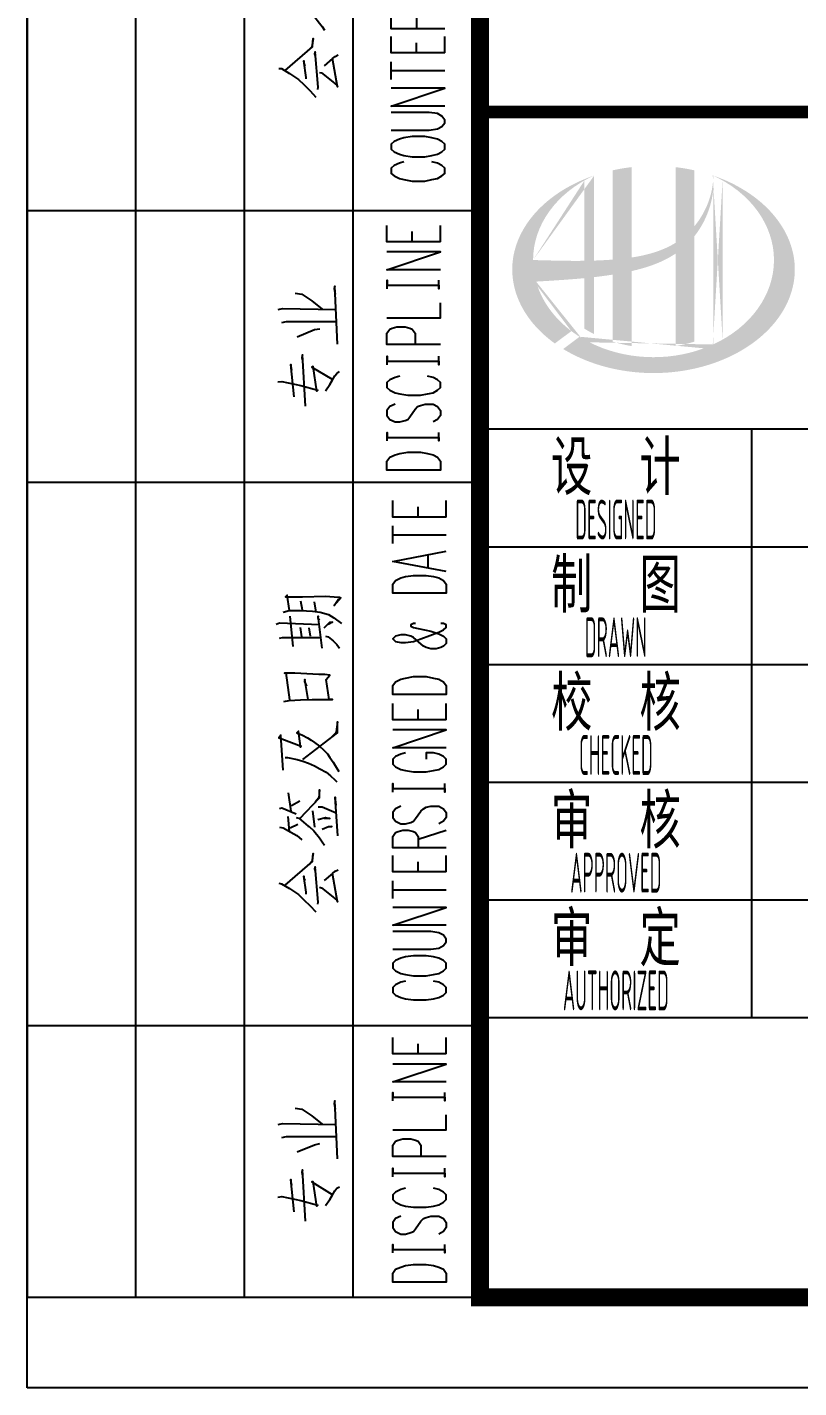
# Model space of a CAD drawing. Extents: x 6128144 to 12201635, y -1670122 to -706096.
# Drawn here: x 6128144 to 6130274, y -753270 to -749514 of the extents above; entities that cross this region are included whole.
import ezdxf
from ezdxf.enums import TextEntityAlignment as Align

# ---------------------------------------------------------------- set-up
doc = ezdxf.new("R2010")
doc.units = 0
doc.header["$LTSCALE"] = 1000
doc.header["$MEASUREMENT"] = 0
doc.layers.get('0').update_dxf_attribs({"linetype": 'CONTINUOUS'})
doc.layers.add('图框', color=7, linetype='CONTINUOUS')
doc.styles.add('sceie', font='sceie.shx', dxfattribs={"bigfont": 'sceic.shx'})

# ---------------------------------------------------------------- blocks, each defined once
blk = doc.blocks.new('A$C04D97144')
for p, q in [((6, 0), (6, 180)), ((12, 0), (12, 180)), ((18, 0), (18, 180)), ((0, 60), (25, 60)), ((0, 45), (25, 45)), ((0, 15), (25, 15))]:
    blk.add_line(p, q)
blk.add_lwpolyline([(0, 180), (0, 0), (25, 0), (25, 180)], close=True)
for points in [[(14.847, 71.481), (14.988, 71.465), (15.506, 71.01), (15.569, 70.978), (15.821, 70.743), (16.135, 70.35), (16.276, 70.161), (16.417, 69.957)], [(23.047, 70.036), (20.093, 70.036), (20.093, 70.664), (20.251, 70.884), (20.392, 70.947), (20.643, 71.025), (20.942, 71.025), (21.256, 70.947), (21.35, 70.884), (21.492, 70.664), (21.492, 70.036)], [(14.234, 67.742), (15.758, 69.046), (15.758, 69.077), (15.789, 69.502), (15.711, 69.046), (15.569, 68.873)], [(23.047, 68.7), (20.093, 68.7), (20.093, 69.612)], [(21.492, 68.7), (21.492, 69.266)], [(23.047, 68.7), (23.047, 69.612)], [(16.04, 66.69), (16.072, 66.815), (15.899, 68.763), (15.868, 68.653), (15.899, 68.543)], [(16.135, 67.632), (16.245, 67.601), (16.779, 67.177), (17.093, 66.925), (17.124, 66.831), (16.857, 68.402), (16.386, 67.994)], [(16.857, 68.402), (16.999, 68.512), (17.172, 68.59)], [(13.888, 67.852), (14.03, 67.836), (14.485, 67.569), (14.972, 67.239), (15.271, 66.957), (15.616, 66.611), (15.93, 66.265)], [(15.396, 67.271), (15.396, 67.287), (15.396, 67.349), (15.271, 68.261), (15.271, 68.135), (15.334, 67.994)], [(20.093, 67.239), (20.093, 68.213)], [(20.093, 67.726), (23.047, 67.726)], [(23.047, 65.763), (20.093, 65.763), (23.047, 66.752), (20.093, 66.752)], [(20.093, 64.443), (22.199, 64.443), (22.654, 64.506), (22.89, 64.647), (23.047, 64.852), (23.047, 64.993), (22.89, 65.213), (22.654, 65.354), (22.199, 65.417), (20.093, 65.417)], [(20.093, 63.391), (20.251, 63.249), (20.549, 63.108), (20.8, 63.045), (21.256, 62.966), (21.947, 62.966), (22.34, 63.045), (22.654, 63.108), (22.89, 63.249), (23.047, 63.391), (23.047, 63.673), (22.89, 63.815), (22.654, 63.94), (22.34, 64.019), (21.947, 64.082), (21.256, 64.082), (20.8, 64.019), (20.549, 63.94), (20.251, 63.815), (20.093, 63.673), (20.093, 63.391), (20.093, 63.391)], [(20.8, 62.684), (20.549, 62.621), (20.251, 62.479), (20.093, 62.338), (20.093, 62.055), (20.251, 61.914), (20.549, 61.773), (20.8, 61.71), (21.256, 61.631), (21.947, 61.631), (22.34, 61.71), (22.654, 61.773), (22.89, 61.914), (23.047, 62.055), (23.047, 62.338), (22.89, 62.479), (22.654, 62.621), (22.34, 62.684)], [(22.811, 58.269), (19.858, 58.269), (19.858, 59.181)], [(21.256, 58.269), (21.256, 58.835)], [(22.811, 58.269), (22.811, 59.181)], [(22.811, 56.73), (19.858, 56.73), (22.811, 57.72), (19.858, 57.72)], [(17.124, 52.63), (16.983, 55.834), (16.952, 55.693), (16.999, 55.379)], [(19.874, 55.677), (19.874, 56.149), (19.874, 55.882), (22.717, 55.882), (22.717, 55.677), (22.717, 56.149)], [(14.799, 55.442), (15.161, 55.379), (15.711, 55.017), (16.276, 54.562)], [(19.858, 54.075), (22.811, 54.075), (22.811, 54.908)], [(13.857, 54.53), (14.092, 54.593), (17.03, 54.53)], [(14.061, 53.824), (14.312, 53.871), (17.062, 53.871)], [(14.909, 53.022), (15.852, 53.431), (16.15, 53.478)], [(22.811, 52.598), (19.858, 52.598), (19.858, 53.227), (20.015, 53.447), (20.156, 53.509), (20.408, 53.588), (20.863, 53.588), (21.115, 53.509), (21.256, 53.447), (21.413, 53.227), (21.413, 52.598)], [(15.365, 49.205), (15.192, 52.033), (15.161, 51.891), (15.192, 51.718)], [(19.874, 51.483), (19.874, 51.954), (19.874, 51.687), (22.717, 51.687), (22.717, 51.483), (22.717, 51.954)], [(13.841, 50.54), (14.061, 50.556), (15.114, 50.336), (16.04, 50.085), (15.993, 50.022), (15.789, 51.389), (15.711, 51.357), (16.842, 50.682)], [(14.737, 49.708), (14.548, 51.499), (14.548, 51.389), (14.595, 51.184)], [(16.465, 50.053), (16.7, 50.399), (16.842, 50.619), (16.983, 50.87), (17.093, 51.012), (17.234, 51.106)], [(20.565, 50.854), (20.313, 50.776), (20.015, 50.65), (19.858, 50.509), (19.858, 50.226), (20.015, 50.085), (20.313, 49.943), (20.565, 49.88), (21.02, 49.802), (21.712, 49.802), (22.104, 49.88), (22.418, 49.943), (22.654, 50.085), (22.811, 50.226), (22.811, 50.509), (22.654, 50.65), (22.418, 50.776), (22.104, 50.854)], [(20.313, 49.315), (20.015, 49.174), (19.858, 48.969), (19.858, 48.687), (20.015, 48.467), (20.313, 48.341), (20.565, 48.341), (20.863, 48.404), (21.02, 48.467), (21.115, 48.608), (21.413, 49.032), (21.554, 49.174), (21.712, 49.236), (21.963, 49.315), (22.418, 49.315), (22.654, 49.174), (22.811, 48.969), (22.811, 48.687), (22.654, 48.467), (22.418, 48.341)], [(19.874, 47.288), (19.874, 47.744), (19.874, 47.477), (22.717, 47.477), (22.717, 47.288), (22.717, 47.744)], [(22.811, 45.67), (19.858, 45.67), (19.858, 46.157), (20.015, 46.377), (20.313, 46.519), (20.565, 46.581), (21.02, 46.66), (21.712, 46.66), (22.104, 46.581), (22.418, 46.519), (22.654, 46.377), (22.811, 46.157), (22.811, 45.67), (22.811, 45.67)], [(23.125, 43.078), (20.188, 43.078), (20.188, 43.989)], [(21.586, 43.078), (21.586, 43.644)], [(23.125, 43.078), (23.125, 43.989)], [(20.188, 41.617), (20.188, 42.591)], [(20.188, 42.104), (23.125, 42.104)], [(23.125, 40.078), (20.188, 40.628), (23.125, 41.193)], [(22.136, 40.282), (22.136, 40.973)], [(23.125, 38.884), (20.188, 38.884), (20.188, 39.371), (20.329, 39.575), (20.628, 39.716), (20.879, 39.795), (21.335, 39.858), (22.026, 39.858), (22.434, 39.795), (22.733, 39.716), (22.984, 39.575), (23.125, 39.371), (23.125, 38.884), (23.125, 38.884)], [(14.485, 37.91), (14.344, 38.758), (14.265, 38.68), (15.129, 38.68), (15.192, 38.68), (16.465, 38.711), (16.952, 38.68), (17.234, 38.648), (17.313, 38.617), (16.952, 38.193), (17.203, 38.585)], [(15.192, 37.941), (15.114, 38.428)], [(15.93, 37.878), (15.93, 37.941), (15.852, 38.397)], [(14.14, 37.831), (14.454, 37.91), (15.082, 37.91), (15.758, 37.878), (16.182, 37.831), (16.637, 37.69), (16.92, 37.517), (17.344, 37.203)], [(14.689, 35.93), (14.517, 37.596)], [(16.292, 35.836), (16.072, 37.596), (16.04, 37.517), (16.135, 37.407)], [(13.747, 37.172), (13.92, 37.234), (16.135, 37.14)], [(15.161, 36.465), (15.082, 36.983)], [(15.648, 36.496), (15.569, 36.952)], [(16.386, 36.952), (16.716, 37.266), (16.857, 37.266), (16.606, 37.14)], [(21.429, 37.203), (21.335, 37.203), (21.177, 37.124), (21.177, 37.062), (21.335, 36.983), (21.586, 36.92), (22.277, 36.779), (22.733, 36.637), (22.984, 36.496), (23.125, 36.355), (23.125, 36.088), (22.984, 35.946), (22.827, 35.868), (22.576, 35.805), (22.277, 35.805), (22.026, 35.868), (21.884, 35.946), (21.335, 36.433), (21.177, 36.496), (20.879, 36.575), (20.628, 36.575), (20.329, 36.496), (20.188, 36.355), (20.329, 36.213), (20.628, 36.15), (20.879, 36.15), (21.335, 36.213), (21.727, 36.355), (22.733, 36.716), (22.984, 36.857), (23.125, 36.983), (23.125, 37.124), (22.984, 37.203), (22.827, 37.203)], [(13.92, 36.386), (14.092, 36.433), (16.213, 36.433)], [(16.465, 36.496), (16.606, 36.465), (16.889, 36.245), (17.093, 36.04), (17.234, 35.836)], [(14.171, 32.899), (14.454, 32.946), (15.082, 32.977), (15.726, 33.008), (15.821, 33.008), (16.276, 33.008), (16.857, 33.008), (16.669, 33.008), (16.496, 34.108), (16.7, 34.344), (16.433, 34.391), (16.103, 34.391), (15.443, 34.422), (14.768, 34.454), (14.202, 34.454), (14.281, 34.485), (14.485, 32.977)], [(15.506, 33.008), (15.334, 34.108), (15.302, 33.998), (15.412, 33.747)], [(23.125, 33.276), (20.188, 33.276), (20.188, 33.778), (20.329, 33.982), (20.628, 34.124), (20.879, 34.187), (21.335, 34.265), (22.026, 34.265), (22.434, 34.187), (22.733, 34.124), (22.984, 33.982), (23.125, 33.778), (23.125, 33.276), (23.125, 33.276)], [(23.125, 31.877), (20.188, 31.877), (20.188, 32.789)], [(21.586, 31.877), (21.586, 32.443)], [(23.125, 31.877), (23.125, 32.789)], [(15.224, 29.694), (17.124, 31.17), (17.124, 31.767), (17.062, 31.218), (17.03, 31.17), (16.81, 30.935)], [(14.14, 29.097), (13.998, 31.029), (13.888, 30.888), (14.061, 30.825), (14.595, 30.621), (15.129, 30.432), (15.082, 30.369), (15.082, 30.432), (14.972, 31.249), (14.878, 31.17), (15.192, 31.029), (15.475, 30.888), (15.679, 30.762), (15.852, 30.621), (16.135, 30.432), (16.355, 30.228), (16.575, 30.008), (16.716, 29.804), (16.889, 29.552), (17.062, 29.27), (17.203, 29.034)], [(23.125, 30.338), (20.188, 30.338), (23.125, 31.328), (20.188, 31.328)], [(20.879, 30.055), (20.628, 29.992), (20.329, 29.851), (20.188, 29.709), (20.188, 29.427), (20.329, 29.285), (20.628, 29.144), (20.879, 29.081), (21.335, 29.018), (22.026, 29.018), (22.434, 29.081), (22.733, 29.144), (22.984, 29.285), (23.125, 29.427), (23.125, 29.709), (22.984, 29.851), (22.733, 29.992), (22.434, 30.055), (22.026, 30.055), (22.026, 29.709)], [(14.234, 29.804), (14.375, 29.804), (14.909, 29.694), (15.224, 29.6), (15.538, 29.49), (15.868, 29.348), (16.15, 29.175), (16.496, 28.987), (16.747, 28.783), (16.983, 28.563), (17.093, 28.453)], [(14.564, 26.835), (14.422, 27.856)], [(15.051, 26.426), (16.135, 27.573), (16.135, 28.013), (16.103, 27.573), (15.899, 27.337)], [(20.188, 27.887), (20.188, 28.358), (20.188, 28.091), (23.047, 28.091), (23.047, 27.887), (23.047, 28.358)], [(14.595, 27.149), (15.051, 27.4)], [(16.072, 27.086), (16.276, 27.086), (17.062, 26.74)], [(17.14, 25.468), (16.999, 27.62), (16.999, 27.479), (17.03, 27.165)], [(20.628, 27.117), (20.329, 26.976), (20.188, 26.772), (20.188, 26.489), (20.329, 26.285), (20.628, 26.143), (20.879, 26.143), (21.177, 26.206), (21.335, 26.285), (21.429, 26.426), (21.727, 26.835), (21.884, 26.976), (22.026, 27.055), (22.277, 27.117), (22.733, 27.117), (22.984, 26.976), (23.125, 26.772), (23.125, 26.489), (22.984, 26.285), (22.733, 26.143)], [(13.92, 26.992), (14.061, 27.023), (14.847, 26.693)], [(14.485, 25.719), (14.407, 26.552)], [(14.847, 26.489), (14.988, 26.458), (15.506, 26.002), (15.569, 25.986), (15.821, 25.751), (16.135, 25.358), (16.276, 25.154), (16.417, 24.965)], [(15.758, 26.85), (15.868, 25.955)], [(16.04, 26.379), (16.465, 26.489), (16.7, 26.426), (16.386, 26.426)], [(13.92, 25.955), (14.124, 25.924), (14.548, 25.688), (14.878, 25.499), (15.161, 25.264)], [(14.517, 25.924), (14.941, 26.128)], [(16.276, 25.845), (16.637, 25.986), (16.81, 25.986), (16.575, 25.955)], [(23.125, 24.808), (20.188, 24.808), (20.188, 25.437), (20.329, 25.656), (20.486, 25.719), (20.738, 25.798), (21.036, 25.798), (21.335, 25.719), (21.429, 25.656), (21.586, 25.437), (21.586, 24.808)], [(21.586, 25.295), (23.125, 25.798)], [(14.234, 22.75), (15.758, 24.054), (15.758, 24.085), (15.789, 24.51), (15.711, 24.054), (15.569, 23.881)], [(23.125, 23.489), (20.188, 23.489), (20.188, 24.384)], [(23.125, 23.489), (23.125, 24.384)], [(16.04, 21.698), (16.072, 21.808), (15.899, 23.771), (15.868, 23.661), (15.899, 23.536)], [(16.135, 22.64), (16.245, 22.609), (16.779, 22.185), (17.093, 21.933), (17.124, 21.839), (16.857, 23.394), (16.386, 23.002)], [(16.857, 23.394), (16.999, 23.52), (17.172, 23.599)], [(21.586, 23.489), (21.586, 24.038)], [(13.888, 22.86), (14.03, 22.829), (14.485, 22.577), (14.972, 22.232), (15.271, 21.949), (15.616, 21.619), (15.93, 21.274)], [(15.396, 22.263), (15.396, 22.295), (15.396, 22.357), (15.271, 23.253), (15.271, 23.143), (15.334, 23.002)], [(20.188, 22.012), (20.188, 22.986)], [(20.188, 22.499), (23.125, 22.499)], [(23.125, 20.535), (20.188, 20.535), (23.125, 21.525), (20.188, 21.525)], [(20.188, 19.216), (22.277, 19.216), (22.733, 19.278), (22.984, 19.42), (23.125, 19.624), (23.125, 19.765), (22.984, 19.985), (22.733, 20.127), (22.277, 20.19), (20.188, 20.19)], [(20.188, 18.163), (20.329, 18.022), (20.628, 17.88), (20.879, 17.817), (21.335, 17.739), (22.026, 17.739), (22.434, 17.817), (22.733, 17.88), (22.984, 18.022), (23.125, 18.163), (23.125, 18.446), (22.984, 18.587), (22.733, 18.729), (22.434, 18.791), (22.026, 18.854), (21.335, 18.854), (20.879, 18.791), (20.628, 18.729), (20.329, 18.587), (20.188, 18.446), (20.188, 18.163), (20.188, 18.163)], [(20.879, 17.456), (20.628, 17.393), (20.329, 17.252), (20.188, 17.11), (20.188, 16.828), (20.329, 16.686), (20.628, 16.545), (20.879, 16.482), (21.335, 16.419), (22.026, 16.419), (22.434, 16.482), (22.733, 16.545), (22.984, 16.686), (23.125, 16.828), (23.125, 17.11), (22.984, 17.252), (22.733, 17.393), (22.434, 17.456)], [(23.125, 13.434), (20.188, 13.434), (20.188, 14.346)], [(23.125, 13.434), (23.125, 14.346)], [(21.586, 13.434), (21.586, 14)], [(23.125, 11.895), (20.188, 11.895), (23.125, 12.869), (20.188, 12.869)], [(20.188, 10.842), (20.188, 11.314), (20.188, 11.047), (23.047, 11.047), (23.047, 10.842), (23.047, 11.314)], [(17.124, 7.638), (16.983, 10.842), (16.952, 10.701), (16.999, 10.387)], [(14.799, 10.434), (15.161, 10.387), (15.711, 10.01), (16.276, 9.554)], [(20.188, 9.24), (23.125, 9.24), (23.125, 10.073)], [(13.857, 9.539), (14.092, 9.586), (17.03, 9.539)], [(14.061, 8.816), (14.312, 8.879), (17.062, 8.879)], [(14.909, 8.03), (15.852, 8.423), (16.15, 8.486)], [(23.125, 7.763), (20.188, 7.763), (20.188, 8.392), (20.329, 8.612), (20.486, 8.674), (20.738, 8.753), (21.177, 8.753), (21.429, 8.674), (21.586, 8.612), (21.727, 8.392), (21.727, 7.763)], [(15.365, 4.197), (15.192, 7.041), (15.161, 6.899), (15.192, 6.727)], [(20.188, 6.648), (20.188, 7.119), (20.188, 6.852), (23.047, 6.852), (23.047, 6.648), (23.047, 7.119)], [(13.841, 5.533), (14.061, 5.564), (15.114, 5.344), (16.04, 5.077), (15.993, 5.03), (15.789, 6.381), (15.711, 6.365), (16.842, 5.674)], [(14.737, 4.716), (14.548, 6.507), (14.548, 6.381), (14.595, 6.192)], [(16.465, 5.061), (16.7, 5.391), (16.842, 5.627), (16.983, 5.878), (17.093, 6.02), (17.234, 6.098)], [(20.879, 6.02), (20.628, 5.941), (20.329, 5.8), (20.188, 5.658), (20.188, 5.391), (20.329, 5.25), (20.628, 5.108), (20.879, 5.03), (21.335, 4.967), (22.026, 4.967), (22.434, 5.03), (22.733, 5.108), (22.984, 5.25), (23.125, 5.391), (23.125, 5.658), (22.984, 5.8), (22.733, 5.941), (22.434, 6.02)], [(20.628, 4.48), (20.329, 4.339), (20.188, 4.119), (20.188, 3.852), (20.329, 3.632), (20.628, 3.49), (20.879, 3.49), (21.177, 3.569), (21.335, 3.632), (21.429, 3.773), (21.727, 4.197), (21.884, 4.339), (22.026, 4.402), (22.277, 4.48), (22.733, 4.48), (22.984, 4.339), (23.125, 4.119), (23.125, 3.852), (22.984, 3.632), (22.733, 3.49)], [(20.188, 2.454), (20.188, 2.909), (20.188, 2.642), (23.047, 2.642), (23.047, 2.454), (23.047, 2.909)], [(23.125, 0.835), (20.188, 0.835), (20.188, 1.322), (20.329, 1.542), (20.628, 1.668), (20.879, 1.747), (21.335, 1.809), (22.026, 1.809), (22.434, 1.747), (22.733, 1.668), (22.984, 1.542), (23.125, 1.322), (23.125, 0.835), (23.125, 0.835)]]:
    blk.add_lwpolyline(points)
blk = doc.blocks.new('A$C1BD43FEB')
blk.add_blockref('A$C04D97144', (0, 0))
blk = doc.blocks.new('GXED01100007000C')
blk.add_blockref('A$C1BD43FEB', (-25, 0))

msp = doc.modelspace()

# ---------------------------------------------------------------- hatches: boundary and pattern name
h = msp.add_hatch(color=256)
edge = h.paths.add_edge_path()
edge.add_spline(control_points=[(6129812.4, -750187.1), (6129815.4, -750186.4), (6129818.5, -750185.7), (6129843, -750179.8), (6129864.3, -750173.3), (6129901.8, -750157.7), (6129918.3, -750149.2), (6129933.7, -750138.9)], knot_values=[61.629012, 61.629012, 61.629012, 61.629012, 63.330431, 63.330431, 75.353634, 75.353634, 85.398649, 85.398649, 85.398649, 85.398649], degree=3, periodic=0)
edge.add_line((6129933.7, -750138.9), (6129933.7, -750394))
edge.add_spline(control_points=[(6129933.7, -750394), (6129942.3, -750392.7), (6129950.8, -750391), (6129968.2, -750387), (6129977, -750384.6), (6129985.7, -750381.8)], knot_values=[4.908456, 4.908456, 4.908456, 4.908456, 4.992821, 4.992821, 5.083034, 5.083034, 5.083034, 5.083034], degree=3, periodic=0)
edge.add_line((6129985.7, -750381.8), (6129985.7, -750091.1))
edge.add_spline(control_points=[(6129985.7, -750091.1), (6129990, -750085.6), (6129994.1, -750080), (6130007.2, -750060.1), (6130015, -750045.2), (6130029.6, -750008.8), (6130035.2, -749986.9), (6130037.6, -749964.2), (6130037.6, -749963.6), (6130037.7, -749962.9)], knot_values=[97.991744, 97.991744, 97.991744, 97.991744, 101.64219, 101.64219, 110.337975, 110.337975, 121.934322, 121.934322, 122.270691, 122.270691, 122.270691, 122.270691], degree=3, periodic=0)
edge.add_line((6130037.7, -749962.9), (6130037.7, -749927.7))
edge.add_spline(control_points=[(6130037.7, -749927.7), (6130037.7, -749931.6), (6130037.5, -749935.4), (6130037.2, -749939.2)], knot_values=[126.194075, 126.194075, 126.194075, 126.194075, 128.396762, 128.396762, 128.396762, 128.396762], degree=3, periodic=0)
edge.add_spline(control_points=[(6130037.2, -749939.2), (6130037, -749942.3), (6130036.7, -749945.4), (6130036.3, -749948.5)], knot_values=[124.417049, 124.417049, 124.417049, 124.417049, 126.194075, 126.194075, 126.194075, 126.194075], degree=3, periodic=0)
edge.add_spline(control_points=[(6130036.3, -749948.5), (6130035.7, -749953.1), (6130035, -749957.7), (6130034.1, -749962.2)], knot_values=[121.80529, 121.80529, 121.80529, 121.80529, 124.417049, 124.417049, 124.417049, 124.417049], degree=3, periodic=0)
edge.add_spline(control_points=[(6130034.1, -749962.2), (6130032.9, -749968.3), (6130031.4, -749974.4), (6130029.7, -749980.4)], knot_values=[118.31574, 118.31574, 118.31574, 118.31574, 121.80529, 121.80529, 121.80529, 121.80529], degree=3, periodic=0)
edge.add_spline(control_points=[(6130029.7, -749980.4), (6130027.9, -749986.4), (6130025.9, -749992.4), (6130023.6, -749998.4)], knot_values=[114.795988, 114.795988, 114.795988, 114.795988, 118.31574, 118.31574, 118.31574, 118.31574], degree=3, periodic=0)
edge.add_spline(control_points=[(6130023.6, -749998.4), (6130021.4, -750004.2), (6130018.9, -750010), (6130016.2, -750015.6)], knot_values=[111.329641, 111.329641, 111.329641, 111.329641, 114.795988, 114.795988, 114.795988, 114.795988], degree=3, periodic=0)
edge.add_spline(control_points=[(6130016.2, -750015.6), (6130013.4, -750021.4), (6130010.4, -750027.1), (6130007.2, -750032.6)], knot_values=[107.79529, 107.79529, 107.79529, 107.79529, 111.329641, 111.329641, 111.329641, 111.329641], degree=3, periodic=0)
edge.add_spline(control_points=[(6130007.2, -750032.6), (6130004, -750038), (6130000.6, -750043.3), (6129997.1, -750048.5)], knot_values=[104.343579, 104.343579, 104.343579, 104.343579, 107.79529, 107.79529, 107.79529, 107.79529], degree=3, periodic=0)
edge.add_spline(control_points=[(6129997.1, -750048.5), (6129993.5, -750053.6), (6129989.7, -750058.7), (6129985.7, -750063.5)], knot_values=[100.8507, 100.8507, 100.8507, 100.8507, 104.343579, 104.343579, 104.343579, 104.343579], degree=3, periodic=0)
edge.add_line((6129985.7, -750063.5), (6129985.7, -749908.9))
edge.add_spline(control_points=[(6129985.7, -749908.9), (6129968.7, -749905.1), (6129951.3, -749902.2), (6129933.7, -749900.1)], knot_values=[4.423999, 4.423999, 4.423999, 4.423999, 4.558741, 4.558741, 4.558741, 4.558741], degree=3, periodic=0)
edge.add_line((6129933.7, -749900.1), (6129933.7, -750109.2))
edge.add_spline(control_points=[(6129933.7, -750109.2), (6129897.7, -750131.5), (6129855.6, -750143.1), (6129812.4, -750149.6)], knot_values=[63.246215, 63.246215, 63.246215, 63.246215, 87.689124, 87.689124, 87.689124, 87.689124], degree=3, periodic=0)
edge.add_line((6129812.4, -750149.6), (6129812.4, -749900.1))
edge.add_spline(control_points=[(6129812.4, -749900.1), (6129794.8, -749902.2), (6129777.4, -749905.1), (6129760.4, -749908.9)], knot_values=[4.866038, 4.866038, 4.866038, 4.866038, 5.000777, 5.000777, 5.000777, 5.000777], degree=3, periodic=0)
edge.add_line((6129760.4, -749908.9), (6129760.4, -750155.3))
edge.add_spline(control_points=[(6129760.4, -750155.3), (6129759.5, -750155.4), (6129742.1, -750156.7), (6129724.7, -750157.6), (6129708.4, -750158.1)], knot_values=[43.657356, 43.657356, 43.657356, 43.657356, 44.134253, 53.497092, 53.497092, 53.497092, 53.497092], degree=3, periodic=0)
edge.add_line((6129708.4, -750158.1), (6129708.4, -749923.5))
edge.add_spline(control_points=[(6129708.4, -749923.5), (6129699.8, -749926.4), (6129691.5, -749929.6), (6129683.3, -749933)], knot_values=[5.14157, 5.14157, 5.14157, 5.14157, 5.212921, 5.212921, 5.212921, 5.212921], degree=3, periodic=0)
edge.add_spline(control_points=[(6129683.3, -749933), (6129679.8, -749934.4), (6129676.4, -749935.8), (6129660.3, -749942.9), (6129648, -749949), (6129636.3, -749955.6)], knot_values=[5.212921, 5.212921, 5.212921, 5.212921, 5.24296, 5.24296, 5.355623, 5.355623, 5.355623, 5.355623], degree=3, periodic=0)
edge.add_spline(control_points=[(6129636.3, -749955.6), (6129628.8, -749959.8), (6129621.6, -749964.2), (6129614.6, -749968.7)], knot_values=[5.355623, 5.355623, 5.355623, 5.355623, 5.426974, 5.426974, 5.426974, 5.426974], degree=3, periodic=0)
edge.add_spline(control_points=[(6129614.6, -749968.7), (6129610.9, -749971.2), (6129607.3, -749973.6), (6129600.5, -749978.3), (6129597.4, -749980.6), (6129594.3, -749982.9)], knot_values=[5.426974, 5.426974, 5.426974, 5.426974, 5.464765, 5.464765, 5.498325, 5.498325, 5.498325, 5.498325], degree=3, periodic=0)
edge.add_spline(control_points=[(6129594.3, -749982.9), (6129581.3, -749992.7), (6129569.3, -750003.1), (6129558.3, -750014.1)], knot_values=[5.498325, 5.498325, 5.498325, 5.498325, 5.641027, 5.641027, 5.641027, 5.641027], degree=3, periodic=0)
edge.add_spline(control_points=[(6129558.3, -750014.1), (6129554.8, -750017.6), (6129551.4, -750021.2), (6129541.2, -750032.5), (6129534.8, -750040.4), (6129528.9, -750048.5)], knot_values=[5.641027, 5.641027, 5.641027, 5.641027, 5.686569, 5.686569, 5.783729, 5.783729, 5.783729, 5.783729], degree=3, periodic=0)
edge.add_spline(control_points=[(6129528.9, -750048.5), (6129521.3, -750058.9), (6129514.7, -750069.6), (6129508.1, -750082.1), (6129507.3, -750083.6), (6129506.5, -750085.2)], knot_values=[5.783729, 5.783729, 5.783729, 5.783729, 5.908374, 5.908374, 5.92643, 5.92643, 5.92643, 5.92643], degree=3, periodic=0)
edge.add_spline(control_points=[(6129506.5, -750085.2), (6129500.3, -750097.8), (6129495.3, -750110.6), (6129491.5, -750123.6)], knot_values=[5.92643, 5.92643, 5.92643, 5.92643, 6.069132, 6.069132, 6.069132, 6.069132], degree=3, periodic=0)
edge.add_spline(control_points=[(6129491.5, -750123.6), (6129489.9, -750129.1), (6129488.5, -750134.7), (6129485.8, -750147.8), (6129484.7, -750155.3), (6129484, -750162.8)], knot_values=[6.069132, 6.069132, 6.069132, 6.069132, 6.130179, 6.130179, 6.211834, 6.211834, 6.211834, 6.211834], degree=3, periodic=0)
edge.add_spline(control_points=[(6129484, -750162.8), (6129483.3, -750169.4), (6129483, -750176), (6129483, -750182.6)], knot_values=[6.211834, 6.211834, 6.211834, 6.211834, 6.283185, 6.283185, 6.283185, 6.283185], degree=3, periodic=0)
edge.add_spline(control_points=[(6129483, -750182.6), (6129483, -750187.3), (6129483.2, -750192), (6129483.5, -750196.6)], knot_values=[6.283185, 6.283185, 6.283185, 6.283185, 6.333655, 6.333655, 6.333655, 6.333655], degree=3, periodic=0)
edge.add_spline(control_points=[(6129483.5, -750196.6), (6129484.1, -750205.9), (6129485.4, -750215.2), (6129487.3, -750224.5)], knot_values=[6.333655, 6.333655, 6.333655, 6.333655, 6.434594, 6.434594, 6.434594, 6.434594], degree=3, periodic=0)
edge.add_spline(control_points=[(6129487.3, -750224.5), (6129487.4, -750225.1), (6129487.5, -750225.7), (6129489.5, -750235), (6129491.9, -750243.6), (6129494.8, -750252.1)], knot_values=[6.434594, 6.434594, 6.434594, 6.434594, 6.441278, 6.441278, 6.535532, 6.535532, 6.535532, 6.535532], degree=3, periodic=0)
edge.add_spline(control_points=[(6129494.8, -750252.1), (6129497.9, -750261.2), (6129501.7, -750270.2), (6129506.1, -750279.1)], knot_values=[6.535532, 6.535532, 6.535532, 6.535532, 6.636471, 6.636471, 6.636471, 6.636471], degree=3, periodic=0)
edge.add_spline(control_points=[(6129506.1, -750279.1), (6129507.2, -750281.3), (6129508.3, -750283.6), (6129513, -750292.4), (6129516.8, -750298.9), (6129521, -750305.3)], knot_values=[6.636471, 6.636471, 6.636471, 6.636471, 6.661894, 6.661894, 6.73741, 6.73741, 6.73741, 6.73741], degree=3, periodic=0)
edge.add_spline(control_points=[(6129521, -750305.3), (6129526.6, -750313.9), (6129532.8, -750322.3), (6129539.5, -750330.5)], knot_values=[6.73741, 6.73741, 6.73741, 6.73741, 6.838349, 6.838349, 6.838349, 6.838349], degree=3, periodic=0)
edge.add_spline(control_points=[(6129539.5, -750330.5), (6129542.5, -750334.1), (6129545.6, -750337.6), (6129552.8, -750345.6), (6129557.1, -750350), (6129561.6, -750354.3)], knot_values=[6.838349, 6.838349, 6.838349, 6.838349, 6.88251, 6.88251, 6.939288, 6.939288, 6.939288, 6.939288], degree=3, periodic=0)
edge.add_spline(control_points=[(6129561.6, -750354.3), (6129569.4, -750362), (6129577.9, -750369.4), (6129586.8, -750376.5)], knot_values=[6.939288, 6.939288, 6.939288, 6.939288, 7.040227, 7.040227, 7.040227, 7.040227], degree=3, periodic=0)
edge.add_spline(control_points=[(6129586.8, -750376.5), (6129591.3, -750380.1), (6129595.9, -750383.6), (6129600.6, -750386.9)], knot_values=[7.040227, 7.040227, 7.040227, 7.040227, 7.090696, 7.090696, 7.090696, 7.090696], degree=3, periodic=0)
edge.add_line((6129600.6, -750386.9), (6129646.2, -750352.8))
edge.add_ellipse((6129873, -750156.6), major_axis=(332.5, 0), ratio=0.806676, start_angle=192.819, end_angle=226.9853, ccw=False)
edge.add_spline(control_points=[(6129548.8, -750216.1), (6129560.8, -750215.4), (6129572.9, -750214.7), (6129617.2, -750211.9), (6129649.6, -750209.7), (6129682.4, -750206.6)], knot_values=[11.398263, 11.398263, 11.398263, 11.398263, 18.40729, 18.40729, 37.18094, 37.18094, 37.18094, 37.18094], degree=3, periodic=0)
edge.add_line((6129682.4, -750206.6), (6129682.4, -750346.1))
edge.add_spline(control_points=[(6129682.4, -750346.1), (6129684.1, -750347.2), (6129685.9, -750348.3), (6129694.4, -750353.4), (6129701.3, -750357.2), (6129708.4, -750360.8)], knot_values=[4.049945, 4.049945, 4.049945, 4.049945, 4.072021, 4.072021, 4.153257, 4.153257, 4.153257, 4.153257], degree=3, periodic=0)
edge.add_line((6129708.4, -750360.8), (6129708.4, -750203.9))
edge.add_spline(control_points=[(6129708.4, -750203.9), (6129724.5, -750202), (6129740.6, -750199.9), (6129758.1, -750197.2), (6129759.2, -750197), (6129760.4, -750196.9)], knot_values=[42.135009, 42.135009, 42.135009, 42.135009, 51.307228, 51.307228, 51.948574, 51.948574, 51.948574, 51.948574], degree=3, periodic=0)
edge.add_line((6129760.4, -750196.9), (6129760.4, -750381.8))
edge.add_spline(control_points=[(6129760.4, -750381.8), (6129777.2, -750387.1), (6129794.6, -750391.2), (6129812.4, -750394)], knot_values=[4.34174, 4.34174, 4.34174, 4.34174, 4.516316, 4.516316, 4.516316, 4.516316], degree=3, periodic=0)
edge.add_line((6129812.4, -750394), (6129812.4, -750187.1))
edge = h.paths.add_edge_path(flags=16)
edge.add_ellipse((6129873, -750156.6), major_axis=(332.5, 0), ratio=0.806676, start_angle=124.9875, end_angle=179.999, ccw=False)
edge.add_line((6129682.4, -749936.9), (6129682.4, -750158.7))
edge.add_spline(control_points=[(6129682.4, -750158.7), (6129634.7, -750159.3), (6129587.7, -750157.8), (6129540.5, -750156.6)], knot_values=[11.27373, 11.27373, 11.27373, 11.27373, 38.687513, 38.687513, 38.687513, 38.687513], degree=3, periodic=0)
edge = h.paths.add_edge_path()
edge.add_spline(control_points=[(6129623.6, -750402.2), (6129639.1, -750411.7), (6129655.7, -750420.3), (6129698, -750438.9), (6129724.7, -750447.9), (6129780, -750461.1), (6129808.8, -750465.5), (6129866.8, -750469.4), (6129896.2, -750468.9), (6129953.9, -750463.2), (6129982.4, -750457.9), (6130036.9, -750442.9), (6130063, -750433.1), (6130111.4, -750409.7), (6130133.8, -750396), (6130173.8, -750365.5), (6130191.4, -750348.8), (6130221, -750313), (6130233.1, -750294.1), (6130251.3, -750255), (6130257.4, -750234.9), (6130263.7, -750194.3), (6130263.8, -750173.8), (6130258.1, -750133.1), (6130252.2, -750112.8), (6130234.4, -750073.5), (6130222.5, -750054.4), (6130193.1, -750018.3), (6130175.6, -750001.3), (6130135.7, -749970.5), (6130113.3, -749956.6), (6130072.7, -749936.7), (6130055.5, -749929.6), (6130037.7, -749923.5)], knot_values=[0.886421, 0.886421, 0.886421, 0.886421, 1.040557, 1.040557, 1.261172, 1.261172, 1.481788, 1.481788, 1.702404, 1.702404, 1.92302, 1.92302, 2.143636, 2.143636, 2.364252, 2.364252, 2.584868, 2.584868, 2.805484, 2.805484, 3.026099, 3.026099, 3.246715, 3.246715, 3.46852, 3.46852, 3.690325, 3.690325, 3.91213, 3.91213, 4.133935, 4.133935, 4.283209, 4.283209, 4.283209, 4.283209], degree=3, periodic=0)
edge.add_line((6130037.7, -749923.5), (6130037.7, -749923.5))
edge.add_spline(control_points=[(6130037.7, -749923.6), (6130037.7, -749925), (6130037.7, -749926.3), (6130037.7, -749927.7)], knot_values=[128.396762, 128.396762, 128.396762, 128.396762, 129.192193, 129.192193, 129.192193, 129.192193], degree=3, periodic=0)
edge.add_line((6130037.7, -749927.7), (6130037.7, -750389.7))
edge.add_ellipse((6129873, -750156.6), major_axis=(332.5, 0), ratio=0.806676, start_angle=232.1054, end_angle=299.6833, ccw=False)
edge.add_line((6129668.8, -750368.3), (6129623.6, -750402.2))
edge = h.paths.add_edge_path(flags=16)
edge.add_ellipse((6129873, -750156.6), major_axis=(332.5, 0), ratio=0.806676, start_angle=304.9875, end_angle=415.0121, ccw=False)
edge.add_line((6130063.7, -750376.4), (6130063.7, -749936.9))
h = msp.add_hatch(color=256)
edge = h.paths.add_edge_path()
edge.add_spline(control_points=[(6129812.4, -750187.1), (6129815.4, -750186.4), (6129818.5, -750185.7), (6129843, -750179.8), (6129864.3, -750173.3), (6129901.8, -750157.7), (6129918.3, -750149.2), (6129933.7, -750138.9)], knot_values=[61.629012, 61.629012, 61.629012, 61.629012, 63.330431, 63.330431, 75.353634, 75.353634, 85.398649, 85.398649, 85.398649, 85.398649], degree=3, periodic=0)
edge.add_line((6129933.7, -750138.9), (6129933.7, -750394))
edge.add_spline(control_points=[(6129933.7, -750394), (6129942.3, -750392.7), (6129950.8, -750391), (6129968.2, -750387), (6129977, -750384.6), (6129985.7, -750381.8)], knot_values=[4.908456, 4.908456, 4.908456, 4.908456, 4.992821, 4.992821, 5.083034, 5.083034, 5.083034, 5.083034], degree=3, periodic=0)
edge.add_line((6129985.7, -750381.8), (6129985.7, -750091.1))
edge.add_spline(control_points=[(6129985.7, -750091.1), (6129990, -750085.6), (6129994.1, -750080), (6130007.2, -750060.1), (6130015, -750045.2), (6130029.6, -750008.8), (6130035.2, -749986.9), (6130037.6, -749964.2), (6130037.6, -749963.6), (6130037.7, -749962.9)], knot_values=[97.991744, 97.991744, 97.991744, 97.991744, 101.64219, 101.64219, 110.337975, 110.337975, 121.934322, 121.934322, 122.270691, 122.270691, 122.270691, 122.270691], degree=3, periodic=0)
edge.add_line((6130037.7, -749962.9), (6130037.7, -749927.7))
edge.add_spline(control_points=[(6130037.7, -749927.7), (6130037.7, -749931.6), (6130037.5, -749935.4), (6130037.2, -749939.2)], knot_values=[126.194075, 126.194075, 126.194075, 126.194075, 128.396762, 128.396762, 128.396762, 128.396762], degree=3, periodic=0)
edge.add_spline(control_points=[(6130037.2, -749939.2), (6130037, -749942.3), (6130036.7, -749945.4), (6130036.3, -749948.5)], knot_values=[124.417049, 124.417049, 124.417049, 124.417049, 126.194075, 126.194075, 126.194075, 126.194075], degree=3, periodic=0)
edge.add_spline(control_points=[(6130036.3, -749948.5), (6130035.7, -749953.1), (6130035, -749957.7), (6130034.1, -749962.2)], knot_values=[121.80529, 121.80529, 121.80529, 121.80529, 124.417049, 124.417049, 124.417049, 124.417049], degree=3, periodic=0)
edge.add_spline(control_points=[(6130034.1, -749962.2), (6130032.9, -749968.3), (6130031.4, -749974.4), (6130029.7, -749980.4)], knot_values=[118.31574, 118.31574, 118.31574, 118.31574, 121.80529, 121.80529, 121.80529, 121.80529], degree=3, periodic=0)
edge.add_spline(control_points=[(6130029.7, -749980.4), (6130027.9, -749986.4), (6130025.9, -749992.4), (6130023.6, -749998.4)], knot_values=[114.795988, 114.795988, 114.795988, 114.795988, 118.31574, 118.31574, 118.31574, 118.31574], degree=3, periodic=0)
edge.add_spline(control_points=[(6130023.6, -749998.4), (6130021.4, -750004.2), (6130018.9, -750010), (6130016.2, -750015.6)], knot_values=[111.329641, 111.329641, 111.329641, 111.329641, 114.795988, 114.795988, 114.795988, 114.795988], degree=3, periodic=0)
edge.add_spline(control_points=[(6130016.2, -750015.6), (6130013.4, -750021.4), (6130010.4, -750027.1), (6130007.2, -750032.6)], knot_values=[107.79529, 107.79529, 107.79529, 107.79529, 111.329641, 111.329641, 111.329641, 111.329641], degree=3, periodic=0)
edge.add_spline(control_points=[(6130007.2, -750032.6), (6130004, -750038), (6130000.6, -750043.3), (6129997.1, -750048.5)], knot_values=[104.343579, 104.343579, 104.343579, 104.343579, 107.79529, 107.79529, 107.79529, 107.79529], degree=3, periodic=0)
edge.add_spline(control_points=[(6129997.1, -750048.5), (6129993.5, -750053.6), (6129989.7, -750058.7), (6129985.7, -750063.5)], knot_values=[100.8507, 100.8507, 100.8507, 100.8507, 104.343579, 104.343579, 104.343579, 104.343579], degree=3, periodic=0)
edge.add_line((6129985.7, -750063.5), (6129985.7, -749908.9))
edge.add_spline(control_points=[(6129985.7, -749908.9), (6129968.7, -749905.1), (6129951.3, -749902.2), (6129933.7, -749900.1)], knot_values=[4.423999, 4.423999, 4.423999, 4.423999, 4.558741, 4.558741, 4.558741, 4.558741], degree=3, periodic=0)
edge.add_line((6129933.7, -749900.1), (6129933.7, -750109.2))
edge.add_spline(control_points=[(6129933.7, -750109.2), (6129897.7, -750131.5), (6129855.6, -750143.1), (6129812.4, -750149.6)], knot_values=[63.246215, 63.246215, 63.246215, 63.246215, 87.689124, 87.689124, 87.689124, 87.689124], degree=3, periodic=0)
edge.add_line((6129812.4, -750149.6), (6129812.4, -749900.1))
edge.add_spline(control_points=[(6129812.4, -749900.1), (6129794.8, -749902.2), (6129777.4, -749905.1), (6129760.4, -749908.9)], knot_values=[4.866038, 4.866038, 4.866038, 4.866038, 5.000777, 5.000777, 5.000777, 5.000777], degree=3, periodic=0)
edge.add_line((6129760.4, -749908.9), (6129760.4, -750155.3))
edge.add_spline(control_points=[(6129760.4, -750155.3), (6129759.5, -750155.4), (6129742.1, -750156.7), (6129724.7, -750157.6), (6129708.4, -750158.1)], knot_values=[43.657356, 43.657356, 43.657356, 43.657356, 44.134253, 53.497092, 53.497092, 53.497092, 53.497092], degree=3, periodic=0)
edge.add_line((6129708.4, -750158.1), (6129708.4, -749923.5))
edge.add_spline(control_points=[(6129708.4, -749923.5), (6129699.8, -749926.4), (6129691.5, -749929.6), (6129683.3, -749933)], knot_values=[5.14157, 5.14157, 5.14157, 5.14157, 5.212921, 5.212921, 5.212921, 5.212921], degree=3, periodic=0)
edge.add_spline(control_points=[(6129683.3, -749933), (6129679.8, -749934.4), (6129676.4, -749935.8), (6129660.3, -749942.9), (6129648, -749949), (6129636.3, -749955.6)], knot_values=[5.212921, 5.212921, 5.212921, 5.212921, 5.24296, 5.24296, 5.355623, 5.355623, 5.355623, 5.355623], degree=3, periodic=0)
edge.add_spline(control_points=[(6129636.3, -749955.6), (6129628.8, -749959.8), (6129621.6, -749964.2), (6129614.6, -749968.7)], knot_values=[5.355623, 5.355623, 5.355623, 5.355623, 5.426974, 5.426974, 5.426974, 5.426974], degree=3, periodic=0)
edge.add_spline(control_points=[(6129614.6, -749968.7), (6129610.9, -749971.2), (6129607.3, -749973.6), (6129600.5, -749978.3), (6129597.4, -749980.6), (6129594.3, -749982.9)], knot_values=[5.426974, 5.426974, 5.426974, 5.426974, 5.464765, 5.464765, 5.498325, 5.498325, 5.498325, 5.498325], degree=3, periodic=0)
edge.add_spline(control_points=[(6129594.3, -749982.9), (6129581.3, -749992.7), (6129569.3, -750003.1), (6129558.3, -750014.1)], knot_values=[5.498325, 5.498325, 5.498325, 5.498325, 5.641027, 5.641027, 5.641027, 5.641027], degree=3, periodic=0)
edge.add_spline(control_points=[(6129558.3, -750014.1), (6129554.8, -750017.6), (6129551.4, -750021.2), (6129541.2, -750032.5), (6129534.8, -750040.4), (6129528.9, -750048.5)], knot_values=[5.641027, 5.641027, 5.641027, 5.641027, 5.686569, 5.686569, 5.783729, 5.783729, 5.783729, 5.783729], degree=3, periodic=0)
edge.add_spline(control_points=[(6129528.9, -750048.5), (6129521.3, -750058.9), (6129514.7, -750069.6), (6129508.1, -750082.1), (6129507.3, -750083.6), (6129506.5, -750085.2)], knot_values=[5.783729, 5.783729, 5.783729, 5.783729, 5.908374, 5.908374, 5.92643, 5.92643, 5.92643, 5.92643], degree=3, periodic=0)
edge.add_spline(control_points=[(6129506.5, -750085.2), (6129500.3, -750097.8), (6129495.3, -750110.6), (6129491.5, -750123.6)], knot_values=[5.92643, 5.92643, 5.92643, 5.92643, 6.069132, 6.069132, 6.069132, 6.069132], degree=3, periodic=0)
edge.add_spline(control_points=[(6129491.5, -750123.6), (6129489.9, -750129.1), (6129488.5, -750134.7), (6129485.8, -750147.8), (6129484.7, -750155.3), (6129484, -750162.8)], knot_values=[6.069132, 6.069132, 6.069132, 6.069132, 6.130179, 6.130179, 6.211834, 6.211834, 6.211834, 6.211834], degree=3, periodic=0)
edge.add_spline(control_points=[(6129484, -750162.8), (6129483.3, -750169.4), (6129483, -750176), (6129483, -750182.6)], knot_values=[6.211834, 6.211834, 6.211834, 6.211834, 6.283185, 6.283185, 6.283185, 6.283185], degree=3, periodic=0)
edge.add_spline(control_points=[(6129483, -750182.6), (6129483, -750187.3), (6129483.2, -750192), (6129483.5, -750196.6)], knot_values=[6.283185, 6.283185, 6.283185, 6.283185, 6.333655, 6.333655, 6.333655, 6.333655], degree=3, periodic=0)
edge.add_spline(control_points=[(6129483.5, -750196.6), (6129484.1, -750205.9), (6129485.4, -750215.2), (6129487.3, -750224.5)], knot_values=[6.333655, 6.333655, 6.333655, 6.333655, 6.434594, 6.434594, 6.434594, 6.434594], degree=3, periodic=0)
edge.add_spline(control_points=[(6129487.3, -750224.5), (6129487.4, -750225.1), (6129487.5, -750225.7), (6129489.5, -750235), (6129491.9, -750243.6), (6129494.8, -750252.1)], knot_values=[6.434594, 6.434594, 6.434594, 6.434594, 6.441278, 6.441278, 6.535532, 6.535532, 6.535532, 6.535532], degree=3, periodic=0)
edge.add_spline(control_points=[(6129494.8, -750252.1), (6129497.9, -750261.2), (6129501.7, -750270.2), (6129506.1, -750279.1)], knot_values=[6.535532, 6.535532, 6.535532, 6.535532, 6.636471, 6.636471, 6.636471, 6.636471], degree=3, periodic=0)
edge.add_spline(control_points=[(6129506.1, -750279.1), (6129507.2, -750281.3), (6129508.3, -750283.6), (6129513, -750292.4), (6129516.8, -750298.9), (6129521, -750305.3)], knot_values=[6.636471, 6.636471, 6.636471, 6.636471, 6.661894, 6.661894, 6.73741, 6.73741, 6.73741, 6.73741], degree=3, periodic=0)
edge.add_spline(control_points=[(6129521, -750305.3), (6129526.6, -750313.9), (6129532.8, -750322.3), (6129539.5, -750330.5)], knot_values=[6.73741, 6.73741, 6.73741, 6.73741, 6.838349, 6.838349, 6.838349, 6.838349], degree=3, periodic=0)
edge.add_spline(control_points=[(6129539.5, -750330.5), (6129542.5, -750334.1), (6129545.6, -750337.6), (6129552.8, -750345.6), (6129557.1, -750350), (6129561.6, -750354.3)], knot_values=[6.838349, 6.838349, 6.838349, 6.838349, 6.88251, 6.88251, 6.939288, 6.939288, 6.939288, 6.939288], degree=3, periodic=0)
edge.add_spline(control_points=[(6129561.6, -750354.3), (6129569.4, -750362), (6129577.9, -750369.4), (6129586.8, -750376.5)], knot_values=[6.939288, 6.939288, 6.939288, 6.939288, 7.040227, 7.040227, 7.040227, 7.040227], degree=3, periodic=0)
edge.add_spline(control_points=[(6129586.8, -750376.5), (6129591.3, -750380.1), (6129595.9, -750383.6), (6129600.6, -750386.9)], knot_values=[7.040227, 7.040227, 7.040227, 7.040227, 7.090696, 7.090696, 7.090696, 7.090696], degree=3, periodic=0)
edge.add_line((6129600.6, -750386.9), (6129646.2, -750352.8))
edge.add_ellipse((6129873, -750156.6), major_axis=(332.5, 0), ratio=0.806676, start_angle=192.819, end_angle=226.9853, ccw=False)
edge.add_spline(control_points=[(6129548.8, -750216.1), (6129560.8, -750215.4), (6129572.9, -750214.7), (6129617.2, -750211.9), (6129649.6, -750209.7), (6129682.4, -750206.6)], knot_values=[11.398263, 11.398263, 11.398263, 11.398263, 18.40729, 18.40729, 37.18094, 37.18094, 37.18094, 37.18094], degree=3, periodic=0)
edge.add_line((6129682.4, -750206.6), (6129682.4, -750346.1))
edge.add_spline(control_points=[(6129682.4, -750346.1), (6129684.1, -750347.2), (6129685.9, -750348.3), (6129694.4, -750353.4), (6129701.3, -750357.2), (6129708.4, -750360.8)], knot_values=[4.049945, 4.049945, 4.049945, 4.049945, 4.072021, 4.072021, 4.153257, 4.153257, 4.153257, 4.153257], degree=3, periodic=0)
edge.add_line((6129708.4, -750360.8), (6129708.4, -750203.9))
edge.add_spline(control_points=[(6129708.4, -750203.9), (6129724.5, -750202), (6129740.6, -750199.9), (6129758.1, -750197.2), (6129759.2, -750197), (6129760.4, -750196.9)], knot_values=[42.135009, 42.135009, 42.135009, 42.135009, 51.307228, 51.307228, 51.948574, 51.948574, 51.948574, 51.948574], degree=3, periodic=0)
edge.add_line((6129760.4, -750196.9), (6129760.4, -750381.8))
edge.add_spline(control_points=[(6129760.4, -750381.8), (6129777.2, -750387.1), (6129794.6, -750391.2), (6129812.4, -750394)], knot_values=[4.34174, 4.34174, 4.34174, 4.34174, 4.516316, 4.516316, 4.516316, 4.516316], degree=3, periodic=0)
edge.add_line((6129812.4, -750394), (6129812.4, -750187.1))
edge = h.paths.add_edge_path(flags=16)
edge.add_ellipse((6129873, -750156.6), major_axis=(332.5, 0), ratio=0.806676, start_angle=124.9875, end_angle=179.999, ccw=False)
edge.add_line((6129682.4, -749936.9), (6129682.4, -750158.7))
edge.add_spline(control_points=[(6129682.4, -750158.7), (6129634.7, -750159.3), (6129587.7, -750157.8), (6129540.5, -750156.6)], knot_values=[11.27373, 11.27373, 11.27373, 11.27373, 38.687513, 38.687513, 38.687513, 38.687513], degree=3, periodic=0)
edge = h.paths.add_edge_path()
edge.add_spline(control_points=[(6129623.6, -750402.2), (6129639.1, -750411.7), (6129655.7, -750420.3), (6129698, -750438.9), (6129724.7, -750447.9), (6129780, -750461.1), (6129808.8, -750465.5), (6129866.8, -750469.4), (6129896.2, -750468.9), (6129953.9, -750463.2), (6129982.4, -750457.9), (6130036.9, -750442.9), (6130063, -750433.1), (6130111.4, -750409.7), (6130133.8, -750396), (6130173.8, -750365.5), (6130191.4, -750348.8), (6130221, -750313), (6130233.1, -750294.1), (6130251.3, -750255), (6130257.4, -750234.9), (6130263.7, -750194.3), (6130263.8, -750173.8), (6130258.1, -750133.1), (6130252.2, -750112.8), (6130234.4, -750073.5), (6130222.5, -750054.4), (6130193.1, -750018.3), (6130175.6, -750001.3), (6130135.7, -749970.5), (6130113.3, -749956.6), (6130072.7, -749936.7), (6130055.5, -749929.6), (6130037.7, -749923.5)], knot_values=[0.886421, 0.886421, 0.886421, 0.886421, 1.040557, 1.040557, 1.261172, 1.261172, 1.481788, 1.481788, 1.702404, 1.702404, 1.92302, 1.92302, 2.143636, 2.143636, 2.364252, 2.364252, 2.584868, 2.584868, 2.805484, 2.805484, 3.026099, 3.026099, 3.246715, 3.246715, 3.46852, 3.46852, 3.690325, 3.690325, 3.91213, 3.91213, 4.133935, 4.133935, 4.283209, 4.283209, 4.283209, 4.283209], degree=3, periodic=0)
edge.add_line((6130037.7, -749923.5), (6130037.7, -749923.5))
edge.add_spline(control_points=[(6130037.7, -749923.6), (6130037.7, -749925), (6130037.7, -749926.3), (6130037.7, -749927.7)], knot_values=[128.396762, 128.396762, 128.396762, 128.396762, 129.192193, 129.192193, 129.192193, 129.192193], degree=3, periodic=0)
edge.add_line((6130037.7, -749927.7), (6130037.7, -750389.7))
edge.add_ellipse((6129873, -750156.6), major_axis=(332.5, 0), ratio=0.806676, start_angle=232.1054, end_angle=299.6833, ccw=False)
edge.add_line((6129668.8, -750368.3), (6129623.6, -750402.2))
edge = h.paths.add_edge_path(flags=16)
edge.add_ellipse((6129873, -750156.6), major_axis=(332.5, 0), ratio=0.806676, start_angle=304.9875, end_angle=415.0121, ccw=False)
edge.add_line((6130063.7, -750376.4), (6130063.7, -749936.9))

# ---------------------------------------------------------------- linework, layer by layer
for p, q in [((6129394.1, -749747.9), (6129394.1, -752247.9)), ((6129394.1, -749747.9), (6129394.1, -752247.9)), ((6129394.1, -750622.9), (6134894.1, -750622.9)), ((6129394.1, -750622.9), (6134894.1, -750622.9)), ((6130144.1, -752247.9), (6130144.1, -750622.9)), ((6130144.1, -752247.9), (6130144.1, -750622.9)), ((6129394.1, -750947.9), (6132144.1, -750947.9)), ((6129394.1, -750947.9), (6132144.1, -750947.9)), ((6129394.1, -751272.9), (6132144.1, -751272.9)), ((6129394.1, -751272.9), (6132144.1, -751272.9)), ((6129394.1, -751597.9), (6132144.1, -751597.9)), ((6129394.1, -751597.9), (6132144.1, -751597.9)), ((6129394.1, -751922.9), (6132144.1, -751922.9)), ((6129394.1, -751922.9), (6132144.1, -751922.9)), ((6129394.1, -752247.9), (6138394.1, -752247.9)), ((6129394.1, -752247.9), (6129394.1, -753020)), ((6129394.1, -752247.9), (6138394.1, -752247.9)), ((6129394.1, -752247.9), (6129394.1, -753020)), ((6129394.1, -753020), (6138394.1, -753020)), ((6129394.1, -753020), (6138394.1, -753020))]:
    msp.add_line(p, q)
at = {"const_width": 35}
msp.add_lwpolyline([(6138394.1, -749747.9), (6129394.1, -749747.9)], dxfattribs=at)
msp.add_lwpolyline([(6138394.1, -749747.9), (6129394.1, -749747.9)], dxfattribs=at)
at = {"layer": '图框', "color": 0}
msp.add_lwpolyline([(6128144.1, -753270), (6128144.1, -738420), (6138644.1, -738420), (6138644.1, -753270)], close=True, dxfattribs=at)
msp.add_lwpolyline([(6128144.1, -753270), (6128144.1, -738420), (6138644.1, -738420), (6138644.1, -753270)], close=True, dxfattribs=at)
at = {"layer": '图框', "color": 0, "const_width": 50}
msp.add_lwpolyline([(6129394.1, -753020), (6138394.1, -753020), (6138394.1, -738670), (6129394.1, -738670)], close=True, dxfattribs=at)
msp.add_lwpolyline([(6129394.1, -753020), (6138394.1, -753020), (6138394.1, -738670), (6129394.1, -738670)], close=True, dxfattribs=at)

# ---------------------------------------------------------------- block references
at = {"color": 0, "xscale": 50, "yscale": 50, "zscale": 50}
msp.add_blockref('GXED01100007000C', (6129394.1, -753020), dxfattribs=at)
msp.add_blockref('GXED01100007000C', (6129394.1, -753020), dxfattribs=at)

# ---------------------------------------------------------------- texts
at = {"style": 'sceie'}
for s, height, width, p in [('设  计', 150, 0.8, (6129769.1, -750722.9)), ('设  计', 150, 0.8, (6129769.1, -750722.9)), ('DESIGNED', 110, 0.4, (6129769.1, -750872.9)), ('DESIGNED', 110, 0.4, (6129769.1, -750872.9)), ('制  图', 150, 0.8, (6129769.1, -751047.9)), ('制  图', 150, 0.8, (6129769.1, -751047.9)), ('DRAWN', 110, 0.4, (6129769.1, -751197.9)), ('DRAWN', 110, 0.4, (6129769.1, -751197.9)), ('校  核', 150, 0.8, (6129769.1, -751372.9)), ('校  核', 150, 0.8, (6129769.1, -751372.9)), ('CHECKED', 110, 0.4, (6129769.1, -751522.9)), ('CHECKED', 110, 0.4, (6129769.1, -751522.9)), ('审  核', 150, 0.8, (6129769.1, -751697.9)), ('审  核', 150, 0.8, (6129769.1, -751697.9)), ('APPROVED', 110, 0.4, (6129769.1, -751847.9)), ('APPROVED', 110, 0.4, (6129769.1, -751847.9)), ('审  定', 150, 0.8, (6129769.1, -752022.9)), ('审  定', 150, 0.8, (6129769.1, -752022.9)), ('AUTHORIZED', 110, 0.4, (6129769.1, -752172.9)), ('AUTHORIZED', 110, 0.4, (6129769.1, -752172.9))]:
    msp.add_text(s, height=height, dxfattribs=dict(at, width=width)).set_placement(p, align=Align.MIDDLE)

doc.saveas('drawing.dxf')
